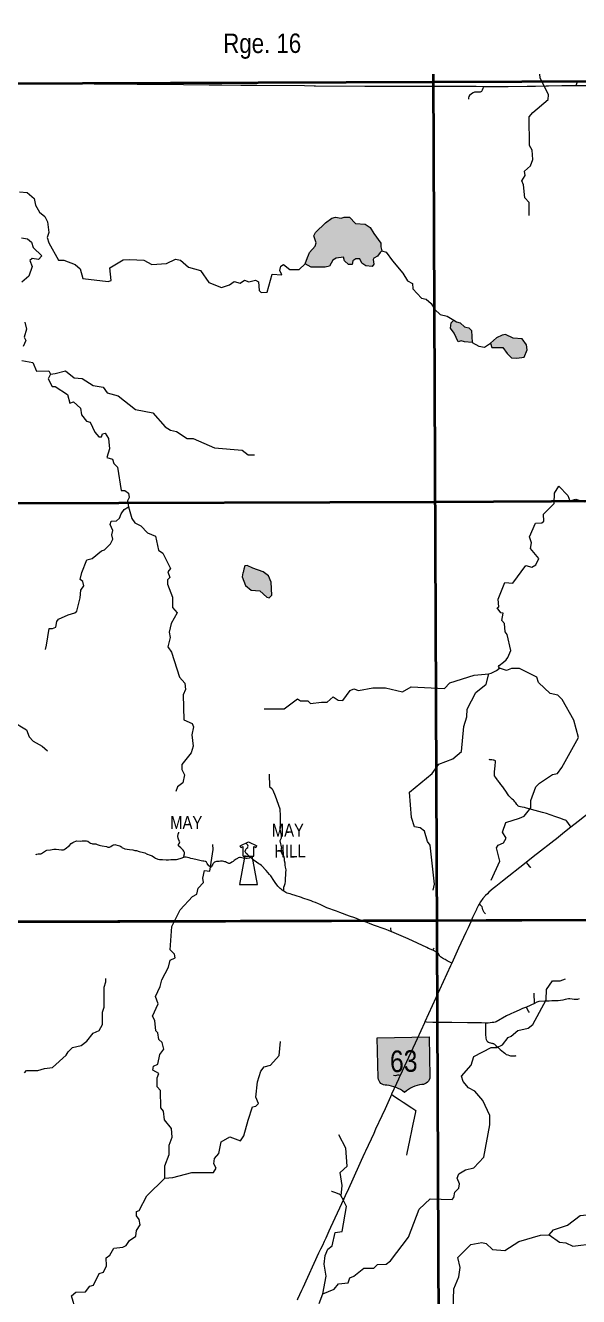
# Model space of a CAD drawing. Extents: x 393752 to 399280, y 6164171 to 6167808.
# Drawn here: x 397195 to 397451, y 6164679 to 6165267 of the extents above; entities that cross this region are included whole.
import ezdxf
from ezdxf.enums import TextEntityAlignment as Align

# ---------------------------------------------------------------- set-up
doc = ezdxf.new("R2010")
doc.units = 0
doc.header["$LTSCALE"] = 5
doc.layers.add('1', color=7, linetype='Continuous', lineweight=50, true_color=0x6e6e6e)
doc.layers.add('2', color=7, linetype='Continuous', true_color=0x6e6e6e)
for name, color, linetype in [('24', 161, 'Continuous'), ('26', 160, 'Continuous'), ('30', 20, 'Continuous'), ('36', 37, 'Continuous'), ('37', 37, 'Continuous'), ('38', 37, 'Continuous'), ('55', 3, 'Continuous'), ('AUX-LABELS', 1, 'Continuous'), ('T-WATER-H', 133, 'Continuous')]:
    doc.layers.add(name, color=color, linetype=linetype)
doc.styles.add('80', font='ARIALN.TTF', dxfattribs={"height": 10})
doc.styles.add('80V', font='ARIALN.TTF', dxfattribs={"oblique": 20.00000000000001, "height": 2})

# ---------------------------------------------------------------- blocks, each defined once
blk = doc.blocks.new('TOP')
at = {"layer": '55', "color": 81, "linetype": 'Continuous'}
for p, q in [((-191.0150000001304, 238.25400000019), (0, 331.3260000001173)), ((0, 331.3260000001173), (191.0169999999925, 238.2530000000261)), ((-172.4129999999423, 198.627000000095), (-191.0150000001304, 238.25400000019)), ((-172.4129999999423, 198.627000000095), (-120.4990000000689, 222.9960000000428)), ((-120.5, -4.923999999882653), (-120.4990000000689, 222.9960000000428)), ((120.5, -4.923999999882653), (120.5, 222.9960000000428)), ((120.5, 222.9960000000428), (172.4129999999423, 198.625)), ((172.4129999999423, 198.625), (191.0169999999925, 238.2530000000261)), ((-120.5, -4.923999999882653), (120.5, -4.923999999882653))]:
    blk.add_line(p, q, dxfattribs=at)
at = {"layer": '55', "color": 7, "linetype": 'Continuous'}
for p, q in [((-81.81099999998696, 11.4660000000149), (-207.6589999999851, -655.5740000000224)), ((207.658000000054, -655.5740000000224), (82.33599999989383, 8.685999999986961)), ((-207.6589999999851, -655.5740000000224), (207.658000000054, -655.5740000000224))]:
    blk.add_line(p, q, dxfattribs=at)
blk = doc.blocks.new('hwy_primary')
h = blk.add_hatch(color=255)
edge = h.paths.add_edge_path()
edge.add_line((-12.55651075217338, -6.465665019121843), (-12.55651075217338, 12.06093235083426))
edge.add_line((-12.55651075217338, 12.06093235083426), (11.38723733709685, 12.06093235083426))
edge.add_line((11.3872373370973, 12.06093235083426), (11.3872373370973, -6.465665021572022))
edge.add_arc((7.745863239457321, -6.323210403470512), 3.644159524111412, 267.0356154126261, 357.75966761743825, ccw=False)
edge.add_arc((9.389805930542025, -25.65009731670352), 15.79425859854451, 96.66228240425568, 129.1626000068807)
edge.add_arc((-10.5590793456181, -25.65009731670352), 15.79425859854473, 50.83739999311933, 83.33771759574431)
edge.add_arc((-8.915136654535672, -6.323210403470512), 3.644159524110878, 182.2403323825618, 272.9643845873739, ccw=False)
at = {"color": 3}
blk.add_lwpolyline([(-12.55651075217338, -6.465665019121843), (-12.55651075217338, 12.06093235083426), (11.3872373370973, 12.06093235083426), (11.3872373370973, -6.465665021572022, -0.4179197440755494), (7.557404830548421, -9.96249358361456, 0.1427676877764801), (-0.5846367075391754, -13.40391020653124, 0.14276768777648), (-8.726678245624498, -9.96249358361456, -0.4179197440755494), (-12.55651075217338, -6.465665021572022)], format="xyb", dxfattribs=at)
at = {"color": 3, "style": '80V', "flags": 8}
blk.add_attdef('HWY', text='', height=10, dxfattribs=at).set_placement((-0.5846367075391754, 1.049219383609852), align=Align.MIDDLE_CENTER)

msp = doc.modelspace()

# ---------------------------------------------------------------- hatches: boundary and pattern name
at = {"layer": 'T-WATER-H'}
h = msp.add_hatch(color=256, dxfattribs=at)
h.dxf.hatch_style = 1
h.paths.add_polyline_path([(397325.8085735941, 6165160.990654904), (397326.3121950649, 6165162.236916569), (397328.8190967766, 6165165.221088445), (397329.3235840451, 6165166.717097675), (397328.3361605752, 6165169.969365068), (397329.0902857209, 6165171.464066149), (397333.5995623819, 6165175.936379744), (397336.6031824208, 6165178.168693647), (397338.352495331, 6165178.659194254), (397340.8473372164, 6165178.146842135), (397342.3470108531, 6165178.638710867), (397344.8436005935, 6165178.626014105), (397347.5795785069, 6165175.615042035), (397352.0726680035, 6165175.342878305), (397354.3144989582, 6165173.833266119), (397356.0527484021, 6165171.077393146), (397359.2830698114, 6165166.566065362), (397359.2770905446, 6165164.817774554), (397359.7704618439, 6165163.067089112), (397359.0188792619, 6165162.321409448), (397357.7645424007, 6165160.579155718), (397356.0134309926, 6165159.588598708), (397355.762043863, 6165159.090311413), (397356.0040494078, 6165156.841279184), (397355.251620079, 6165155.845892442), (397352.2564159374, 6165156.110288569), (397350.5130316502, 6165157.367677753), (397349.5212113594, 6165159.370686171), (397347.7735371161, 6165159.379378548), (397346.272117018, 6165158.387794512), (397346.0164822173, 6165156.640711496), (397344.268826095, 6165156.649484276), (397342.5271673588, 6165158.406628244), (397342.0338318357, 6165160.157494458), (397338.5368632672, 6165159.675746604), (397337.035478481, 6165158.684363283), (397335.5280772573, 6165155.94456839), (397333.5290879024, 6165155.455314998), (397327.0379301277, 6165155.48903372), (397324.2968638296, 6165157.002102806), (397325.3058174559, 6165159.994160742)])
h = msp.add_hatch(color=256, dxfattribs=at)
h.dxf.hatch_style = 1
h.paths.add_polyline_path([(397393.0250897097, 6165130.931187039), (397394.2710938485, 6165130.176592764), (397396.0173278201, 6165129.669631526), (397398.0090839588, 6165127.912909323), (397398.5518609427, 6165127.669694158), (397400.0050473426, 6165127.405001896), (397401.2493974825, 6165126.151014313), (397401.4806034865, 6165120.655434707), (397397.9855228185, 6165120.919914305), (397396.4889615725, 6165121.425788074), (397394.9890370374, 6165120.93267408), (397393.254583635, 6165124.936132825), (397391.514248543, 6165127.191402986), (397391.7723785104, 6165129.687826158)])
h = msp.add_hatch(color=256, dxfattribs=at)
h.dxf.hatch_style = 1
h.paths.add_polyline_path([(397412.7264482766, 6165122.822386807), (397409.9711482464, 6165120.336108041), (397410.7135769179, 6165118.334993241), (397415.707938419, 6165118.314644948), (397417.6965036514, 6165115.559258794), (397419.6875649805, 6165113.55317288), (397422.1839663576, 6165113.293403126), (397425.6818246924, 6165113.779009966), (397426.9421942404, 6165117.270695222), (397426.7000144531, 6165119.519483513), (397424.7114534042, 6165122.274689836), (397420.4669596168, 6165122.541363016), (397416.976729432, 6165124.30366012), (397415.4775582518, 6165124.059971143)])
h = msp.add_hatch(color=256, dxfattribs=at)
h.dxf.hatch_style = 1
h.paths.add_polyline_path([(397295.3389177659, 6165013.990368194), (397295.0831463691, 6165012.242282469), (397296.5675939244, 6165008.237044674), (397299.3066515427, 6165005.975206519), (397303.3012203333, 6165005.706716194), (397306.5371356741, 6165002.693043265), (397307.535130384, 6165002.438530123), (397308.7879953815, 6165003.682154457), (397308.5589665366, 6165009.680418079), (397307.3207271341, 6165012.68477858), (397304.8296608349, 6165014.44559563), (397300.0912003321, 6165016.217051311), (397297.3487111272, 6165017.479400325), (397296.3489899366, 6165017.234198648), (397295.8443851233, 6165015.73722711), (397295.5894753397, 6165014.239068714)])

# ---------------------------------------------------------------- linework, layer by layer
at = {"layer": '1'}
for p, q in [((397386.0818927558, 6164658.610788562), (397383.7154321612, 6165244.827310503)), ((397156.3464686489, 6165240.4434788), (397581.6644578211, 6165241.987069523)), ((397189.1669116156, 6165046.324734801), (397384.514322228, 6165046.901159876)), ((397384.514322228, 6165046.901159876), (397579.8838107076, 6165047.869022374)), ((396961.219106673, 6164852.060795457), (397584.0996299609, 6164853.795640121))]:
    msp.add_line(p, q, dxfattribs=at)
at = {"layer": '2'}
for p, q in [((397383.7308493102, 6165241.001133174), (397383.7154321612, 6165244.827310503)), ((397188.8191275265, 6165240.480325345), (397383.7308493102, 6165241.001133174)), ((397383.7308493102, 6165241.001133174), (397578.6667652868, 6165241.96504443)), ((397384.514322228, 6165046.901159876), (397383.7308493102, 6165241.001133174)), ((397385.2980609639, 6164852.798354021), (397384.514322228, 6165046.901159876)), ((397189.5176438237, 6164852.215991752), (397385.2980609639, 6164852.798354021)), ((397385.2980609639, 6164852.798354021), (397581.101764523, 6164853.773481213)), ((397386.0818927558, 6164658.610788562), (397385.2980609639, 6164852.798354021))]:
    msp.add_line(p, q, dxfattribs=at)
at = {"layer": '24'}
for points in [[(397427.9462423907, 6165179.379640515), (397427.9739880956, 6165185.374023248), (397425.9864513102, 6165187.630718233), (397425.2649609174, 6165193.628278263), (397424.5238201224, 6165195.379875536), (397426.0338325523, 6165197.870843476), (397425.7933235178, 6165199.869983206), (397428.5520424921, 6165202.355381978), (397429.5649010733, 6165205.348010573), (397429.3348034782, 6165209.594859092), (397428.0964888554, 6165211.848116555), (397427.9079993736, 6165225.08569934), (397429.6654580785, 6165227.075873327), (397436.6860460308, 6165233.038655024), (397436.946212439, 6165235.285178319), (397432.986128211, 6165243.0446134), (397432.8492278611, 6165244.861478614)], [(397192.0175433679, 6165190.267243798), (397195.5126064119, 6165190.000085003), (397198.7463398722, 6165187.236548495), (397199.4816039203, 6165184.235717754), (397201.2146294243, 6165180.980088537), (397203.702612127, 6165178.969472363), (397204.93964231, 6165176.465558005), (397205.6655870083, 6165171.466491399), (397204.9059701339, 6165169.22236046), (397205.6435484563, 6165166.720898396), (397210.1013670817, 6165158.705485364), (397212.5985348518, 6165158.692862038), (397217.833308804, 6165156.668074125), (397220.0714617298, 6165154.65842178), (397221.2990982208, 6165150.156029962), (397233.0296973728, 6165148.847153991), (397234.5302696523, 6165149.339063607), (397233.8079306416, 6165155.087856062), (397240.0680152074, 6165158.802507962), (397243.0656474712, 6165159.036883434), (397249.5567130963, 6165158.753675078), (397253.2928930988, 6165156.736178478), (397260.0370313026, 6165157.20100405), (397264.2911067123, 6165159.177322414), (397266.5360124102, 6165158.666211518), (397270.2663072971, 6165155.39984108), (397275.7524976571, 6165153.872941346), (397279.7219650884, 6165148.357292849), (397285.4543753545, 6165146.079883223), (397289.2055158756, 6165147.309670568), (397291.4596781926, 6165148.796914004), (397294.2027894012, 6165148.033634411), (397296.2072538993, 6165149.522184595), (397298.2012535275, 6165148.76274491), (397301.2010095507, 6165149.496944409), (397302.6956748752, 6165148.740059686), (397302.9267720974, 6165144.742362065), (397303.9209194962, 6165143.738197402), (397306.6686462348, 6165143.974214654), (397308.9540976806, 6165152.205665186), (397313.4473470193, 6165151.933505178), (397312.4578421029, 6165153.936667426), (397312.9664948275, 6165155.932388269), (397314.2184111862, 6165156.675516207), (397317.2042602024, 6165154.412703475), (397321.4490125326, 6165154.391805452), (397324.2968638296, 6165157.002102806)], [(397192.91795346, 6165169.032599878), (397195.6626432429, 6165168.519364323), (397197.65350369, 6165167.010769338), (397198.3910820132, 6165164.509307276), (397202.3692501864, 6165160.742692623), (397200.8627756016, 6165159.001788829), (397197.8684075142, 6165159.516351621), (397196.8648413282, 6165158.522258111), (397197.8509724156, 6165155.769715288), (397196.3316843057, 6165151.281212207), (397193.072436703, 6165148.549852656)], [(397359.7704618439, 6165163.067089112), (397361.6887739666, 6165162.442606619), (397364.6668440955, 6165158.432380807), (397369.3848188802, 6165152.665649856), (397371.6160963523, 6165149.158432795), (397373.8577778245, 6165147.899244172), (397374.0959433158, 6165145.400275276), (397378.0717851182, 6165141.13567104), (397380.3169398552, 6165140.625885315), (397382.5551861625, 6165138.61737466), (397384.2905315085, 6165135.861733978), (397386.7773672866, 6165133.602283315), (397390.0203118164, 6165132.838199575), (397393.0250897097, 6165130.931187039)], [(397194.4846452307, 6165130.058085901), (397195.2186559656, 6165126.806978812), (397194.2022822992, 6165123.065026323), (397194.9444454888, 6165121.562460533), (397193.6829946475, 6165118.820891812)], [(397401.4806034865, 6165120.655434707), (397404.5934041624, 6165118.881096961), (397407.1987308326, 6165118.405920016), (397409.9711482464, 6165120.336108041)], [(397193.1532096044, 6165112.328446799), (397198.1430434526, 6165111.304165827), (397199.8724135563, 6165107.298369817), (397205.6171813692, 6165107.519241267), (397206.3593273684, 6165106.016555146)], [(397206.3593273684, 6165106.016555146), (397208.6079823344, 6165106.255013501), (397213.3584429054, 6165107.480045907), (397217.3387199845, 6165104.212175434), (397221.083250849, 6165103.943284723), (397226.0623187407, 6165100.670207223), (397230.8032912994, 6165099.896520056), (397232.5395712265, 6165097.389389063), (397237.7764071489, 6165095.863644134), (397245.7377183798, 6165089.577168413), (397253.7211652644, 6165088.03726754), (397259.4338796095, 6165081.512414817), (397261.9238485463, 6165080.000659896), (397264.6681889135, 6165079.486976369), (397269.6469417727, 6165076.213691628), (397272.3936294005, 6165076.199677426), (397282.3616246061, 6165071.901758094), (397295.0914886589, 6165070.837933249), (397297.827638936, 6165068.575607603), (397300.8240183397, 6165068.560546376)], [(397206.3593273684, 6165106.016555146), (397205.3499634268, 6165103.773270022), (397207.0816245698, 6165100.266982054), (397208.57994484, 6165100.259424502), (397214.3059127287, 6165096.483020878), (397215.2860578799, 6165092.480782239), (397217.0375682855, 6165093.221361266), (397220.2698216886, 6165090.206983425), (397220.7551899856, 6165087.206515244), (397222.9885577874, 6165084.197122335), (397224.7341891212, 6165083.688567799), (397226.9604951615, 6165079.180166482), (397228.6979415189, 6165076.922750037), (397229.946486838, 6165076.916377483), (397230.45294331, 6165078.41281236), (397231.7026518045, 6165078.65629423), (397233.1891776915, 6165076.150308759), (397233.666322911, 6165071.400897821), (397232.3990208814, 6165067.409856353), (397235.1422775296, 6165066.646340266), (397235.6323240864, 6165064.645050419), (397237.3720591585, 6165062.887241967), (397239.0695328588, 6165052.134985702), (397240.8174519771, 6165052.126079089), (397242.5595347749, 6165050.867919997), (397242.7998254318, 6165048.867855585), (397242.0436748597, 6165047.372567646), (397242.5301533651, 6165044.621652766)], [(397414.130601351, 6164969.924782159), (397413.804258382, 6164970.620271679), (397414.0592467766, 6164971.215519063), (397416.1046279013, 6164972.627816116), (397417.340150788, 6164973.742135073), (397417.9981858315, 6164974.778625906), (397419.5120055873, 6164978.02096364), (397417.7997506945, 6164985.528538945), (397416.8068315142, 6164986.78319927), (397416.5749465247, 6164990.533809951), (397415.3334940942, 6164992.039571464), (397415.8483947985, 6164995.286613449), (397414.8506751625, 6164995.541332922), (397413.1133361338, 6164997.799291613), (397413.864863737, 6164998.295602422), (397413.6317426251, 6165001.796057167), (397416.6651171637, 6165009.530042746), (397420.4097999565, 6165009.262355011), (397426.4422505655, 6165017.482256261), (397429.1857088644, 6165016.719524493), (397430.9385353034, 6165017.711120979), (397432.4510957022, 6165020.703442117), (397428.4767246382, 6165025.221006547), (397428.9891679639, 6165027.967956849), (397428.0032264402, 6165030.721803542), (397430.7797215274, 6165036.957225056), (397433.7776734524, 6165037.193327178), (397434.7801345321, 6165037.938507196), (397434.5457210771, 6165041.188644702), (397439.5639148378, 6165046.164138339), (397439.5862488762, 6165050.912496997), (397441.5994247764, 6165054.152200318), (397445.8249490894, 6165049.884369823), (397446.8121281302, 6165047.380619197), (397449.5627462215, 6165048.117837695), (397453.302907804, 6165046.851095258)], [(397204.0117213192, 6164978.598444346), (397204.5206128648, 6164980.595070326), (397205.8058471407, 6164988.33543851), (397207.3041469651, 6164988.327900486), (397208.8047917276, 6164988.820131662), (397209.3172113646, 6164991.566381723), (397210.0711113223, 6164992.562142549), (397214.5754105237, 6164994.538605783), (397217.5767009768, 6164995.523028166), (397218.5790956181, 6164996.267626902), (397220.1068995127, 6165002.507098597), (397220.3731131816, 6165006.004118781), (397221.8808550165, 6165007.995559108), (397221.3908623554, 6165009.997110082), (397220.1470092331, 6165011.002921172), (397220.9114943953, 6165014.247514318), (397223.1860101075, 6165019.983155725), (397225.6866669391, 6165020.720115598), (397229.9482343653, 6165024.196711831), (397231.4488614717, 6165024.68884266), (397234.2086200316, 6165027.423393267), (397235.2180541309, 6165029.667099847), (397234.7280442796, 6165031.668530495), (397235.2368823927, 6165033.664875374), (397234.0012713981, 6165036.419669636), (397234.5077636454, 6165037.916285227), (397237.0060165309, 6165038.153434524), (397238.2604372026, 6165039.396355377), (397239.0189731359, 6165041.39139352), (397240.5266211137, 6165043.382571782), (397242.5301533651, 6165044.621652766)], [(397242.5301533651, 6165044.621652766), (397244.0025250656, 6165039.117249909), (397245.4913619718, 6165037.110773002), (397248.2322337236, 6165035.84748676), (397251.2133970619, 6165032.584096133), (397254.951914108, 6165031.065848827), (397256.4195169454, 6165024.561865753), (397258.4101144071, 6165023.052545003), (397261.8729897123, 6165016.038559372), (397260.6174077244, 6165014.545704147), (397261.6032642132, 6165011.792075421), (397260.5997254471, 6165010.797662692), (397260.5903029529, 6165008.79870477), (397262.8093293187, 6165002.790350383), (397262.7869381189, 6164998.04273005), (397265.0224835872, 6164995.532562722), (397262.252125887, 6164990.548919588), (397261.2343980875, 6164986.555868814), (397261.7220067809, 6164984.054507716), (397260.7030972211, 6164979.81154212), (397262.4391912937, 6164977.303807069), (397266.1303956133, 6164965.789925853), (397268.6144385561, 6164963.028476556), (397268.8499287578, 6164960.028471285), (397267.8392590008, 6164957.534588779), (397268.0344759335, 6164946.038057464), (397272.0214704728, 6164944.268527696), (397272.5137713634, 6164942.766605149), (397271.746869712, 6164939.021881307), (397272.4710778856, 6164933.770108209), (397271.4580260229, 6164930.776335679), (397267.1868391006, 6164925.299797352), (397267.1761423833, 6164923.050602613), (397268.4127678701, 6164920.545179507), (397267.6457900175, 6164916.800293976), (397265.1404089324, 6164915.063554993), (397264.38058205, 6164912.818139701)], [(397305.2651577867, 6164951.097140132), (397314.5041420492, 6164951.050293332), (397320.7691998967, 6164955.766909136), (397322.0129758884, 6164954.760976347), (397325.5088108722, 6164954.743302996), (397326.7514046386, 6164953.487475351), (397331.7490048099, 6164954.21200655), (397334.4957486606, 6164954.198153583), (397337.2543105818, 6164956.683428754), (397339.494549642, 6164955.172640002), (397341.7406779908, 6164954.911404882), (397345.009367581, 6164959.643462007), (397346.7608482429, 6164960.384460178), (397349.0046321211, 6164959.623435851), (397355.5028895948, 6164960.840518381), (397361.4958040615, 6164960.810579468), (397369.2283829769, 6164959.02243068), (397373.2343972007, 6164961.25190032), (397388.7127058732, 6164960.425028999), (397391.2229185398, 6164963.162089357), (397402.4765768815, 6164966.605867595), (397409.2223930749, 6164967.322478648)], [(397383.5216701566, 6164867.215440514), (397384.0342570628, 6164869.962234256), (397382.1231561412, 6164887.96932601), (397380.8830722558, 6164889.725566427), (397379.4076821638, 6164894.482496075), (397377.4173058673, 6164895.992621597), (397374.9227511331, 6164896.505520171), (397373.444920853, 6164900.76247845), (397372.5023943842, 6164912.515317738), (397383.0316884397, 6164921.209845876), (397386.0484667675, 6164925.443803415), (397392.5527171509, 6164927.910282033), (397396.5647572704, 6164931.389448456), (397397.6186283337, 6164942.882918335), (397399.1383977844, 6164947.3747911), (397399.1551459456, 6164950.874302872), (397403.1875255019, 6164958.603326289), (397407.951142937, 6164962.579244488), (397409.2223930749, 6164967.322478648)], [(397409.2223930749, 6164967.322478648), (397410.3173907813, 6164967.613237743), (397412.8009085029, 6164968.859968727), (397414.130601351, 6164969.924782159)], [(397410.2616286369, 6164871.822356065), (397414.2988774333, 6164880.550082492), (397412.8308529685, 6164886.807566903), (397413.5859686037, 6164888.053503226), (397416.0877319245, 6164889.040176239), (397417.3470640992, 6164891.283420333), (397415.612477492, 6164894.042537117), (397417.1323463786, 6164898.534432165), (397423.3843983602, 6164900.501405185), (397425.6365005667, 6164901.489525716), (397428.6509729884, 6164905.223754975), (397428.6678874887, 6164908.723850361), (397430.9453777072, 6164914.962274313), (397432.7017187653, 6164916.703214702), (397438.7138750225, 6164920.67218043), (397440.9635941928, 6164921.160450932), (397442.9745264529, 6164923.900327377), (397450.7831527874, 6164937.862086529), (397448.5745627245, 6164945.874800018), (397443.1268582185, 6164955.403707206), (397441.1388398653, 6164957.413902123), (397437.6464665239, 6164958.181477866), (397432.1768384491, 6164963.209004568), (397431.4397070978, 6164965.712736044), (397423.4680113723, 6164969.75206335), (397419.7223112995, 6164969.770499794), (397417.4700855029, 6164968.78167668), (397414.130601351, 6164969.924782159)], [(397188.6214616651, 6164945.437731888), (397195.3448513572, 6164941.405662273), (397196.5780282079, 6164938.150636952), (397198.3165675823, 6164936.142653456), (397202.5510692682, 6164933.8722912), (397205.0375161572, 6164931.61065247)], [(397259.2813454849, 6164733.914091694), (397259.3087769131, 6164739.660798799), (397261.3314538551, 6164744.897802635), (397261.3517236204, 6164749.145499014), (397262.6181296447, 6164752.88723205), (397262.3875184343, 6164756.886380319), (397259.1604655557, 6164760.900688297), (397258.6801555959, 6164764.901183268), (397257.4387882014, 6164766.406726877), (397257.2272547671, 6164774.40409626), (397255.7373926873, 6164776.160801935), (397255.7576749941, 6164780.408818461), (397256.5163452098, 6164782.404099586), (397253.7767560495, 6164783.917263005), (397254.0348093695, 6164785.665221933), (397256.0372328068, 6164786.654689686), (397257.0575230002, 6164791.147614711), (397258.8174042373, 6164793.637659694), (397258.0826015713, 6164796.640140416), (397256.5915349611, 6164798.147050709), (397256.1064487002, 6164801.148285114), (397255.1124104884, 6164802.152912142), (397254.6356987783, 6164806.903452644), (397253.6464294296, 6164808.907659876), (397256.1709268573, 6164814.642680863), (397254.9379103127, 6164817.897689934), (397257.2079410576, 6164822.634437418), (397257.9713764169, 6164825.629458654), (397260.996486556, 6164831.611981677), (397261.7611227264, 6164834.856958149), (397264.0132425903, 6164835.845179071), (397263.7718793599, 6164837.595790999), (397261.7838196623, 6164839.60518533), (397262.5842520381, 6164850.347454215), (397266.3668027692, 6164858.075682306), (397272.1398575679, 6164864.294307596), (397274.1422800769, 6164865.283815273), (397274.6547940349, 6164868.030307462), (397277.1649625681, 6164870.766687094), (397276.9248001499, 6164872.767254265), (397277.6906157574, 6164876.262245451), (397280.1864832808, 6164875.999644581), (397281.7324155042, 6164885.988607478), (397281.4934339173, 6164888.239129438)], [(397194.3389973784, 6164782.714528233), (397195.342610952, 6164783.709162575), (397200.5865504451, 6164783.683206677), (397203.5878539048, 6164784.667929237), (397207.3359017042, 6164785.14914213), (397213.6061015282, 6164790.865626749), (397214.6120999982, 6164792.36003126), (397216.6193090247, 6164794.3492196), (397220.6194400042, 6164795.328875881), (397223.1260618605, 6164797.315571046), (397226.140472493, 6164801.049019206), (397228.8932245828, 6164802.284762602), (397230.4046074178, 6164805.026129493), (397230.4320574195, 6164810.773756644), (397231.1919256569, 6164813.019112897), (397231.2360620312, 6164822.265470732), (397231.9971324739, 6164824.760722301), (397232.0042843739, 6164826.260152621)], [(397332.4404674886, 6164680.329928664), (397337.6948095959, 6164682.551201543), (397339.7042543818, 6164685.038837156), (397344.2011749377, 6164685.515305005), (397344.960929814, 6164687.759519147), (397346.712365413, 6164688.499876539), (397351.4743490251, 6164692.22211107), (397355.9688656348, 6164692.198768365), (397357.7250027275, 6164693.938164665), (397361.7213110385, 6164694.167110533), (397363.7259423512, 6164695.65536473), (397372.0178829149, 6164706.602694151), (397377.0732421605, 6164719.565631055), (397382.0895330887, 6164724.285255803), (397392.325613461, 6164723.980416502), (397393.0794270004, 6164724.975595574), (397393.5906481613, 6164727.470930899), (397395.3467499434, 6164729.210126496), (397395.6059227699, 6164731.20723911), (397394.6202126511, 6164733.960591418), (397395.3787625315, 6164735.955030118), (397398.3833385461, 6164737.68747169), (397402.3830797065, 6164738.664979898), (397406.9011446801, 6164743.636792815), (397409.718916456, 6164758.611714184), (397409.7391332548, 6164762.85910944), (397406.5265500496, 6164769.872881686), (397402.8015109553, 6164774.141102681), (397399.8124377031, 6164775.656697325), (397397.3299003778, 6164778.668748649), (397396.5927699659, 6164781.171580533), (397401.1109687468, 6164786.144516079), (397402.378504959, 6164790.135802905), (397410.3887053728, 6164794.339954552), (397412.8855399998, 6164794.326183993), (397415.6380267896, 6164795.56044187), (397418.1515937924, 6164799.045143169), (397419.6520759338, 6164799.536630903), (397422.6614152321, 6164802.268892475), (397427.4101388037, 6164803.242098015), (397429.6656515566, 6164804.978880331), (397435.7131078115, 6164816.441548575), (397435.9856140807, 6164821.188831429), (397438.7513139771, 6164825.172417106), (397442.2468144337, 6164825.152796872), (397444.7484193181, 6164826.138546589)], [(397259.2813454849, 6164733.914091694), (397263.0281172001, 6164734.145147714), (397271.7796721254, 6164736.599686172), (397281.7677637829, 6164736.549179303), (397283.0258138418, 6164738.541666646), (397282.0365319524, 6164740.545553746), (397282.2981612263, 6164743.042798024), (397284.306505091, 6164745.281340313), (397285.3315390635, 6164750.773205313), (397289.3374780267, 6164753.001613719), (397294.3231592948, 6164751.227054413), (397295.8320893992, 6164753.468129796), (397297.8642724754, 6164760.703933545), (397299.8916820388, 6164766.940356862), (397301.3910688387, 6164767.182511524), (397302.6455099556, 6164768.425412876), (397301.4113562592, 6164771.430308251), (397302.193843848, 6164778.42293033), (397303.7159006397, 6164783.41275177), (397305.2236457284, 6164785.404052251), (397308.2236024826, 6164786.138216447), (397312.2402274812, 6164790.615419507), (397312.7706662693, 6164797.109838812)], [(397437.1936038008, 6164707.748307352), (397439.2016498436, 6164709.985043538), (397445.7039746151, 6164712.196632285), (397451.4678115877, 6164716.660094456), (397460.4609427659, 6164717.608315788), (397461.9719436846, 6164720.347194912), (397465.0022173919, 6164727.57351726), (397467.7580645501, 6164729.556015954), (397473.2462021449, 6164728.525357749), (397482.7773396168, 6164737.712467914), (397484.5510089312, 6164743.197763144), (397484.5793326561, 6164749.193078942), (397486.8688683945, 6164758.173446845), (397486.3801792354, 6164760.424835496), (397489.9431121374, 6164774.645543413), (397495.448741052, 6164777.361682766), (397496.6982330301, 6164777.604160036)], [(397332.4404674886, 6164680.329928664), (397333.9777826637, 6164688.565401726), (397333.0050728642, 6164694.066057754), (397333.5234580127, 6164698.060303931), (397334.7861765795, 6164701.051529556), (397336.7908822341, 6164702.540025385), (397338.0690157496, 6164708.778765415), (397341.3174523218, 6164709.261547261), (397343.3696031677, 6164720.7425615), (397340.8964251629, 6164725.751990014), (397341.4183732499, 6164730.496080995), (397340.448131511, 6164736.49722879), (397343.7084070764, 6164739.478239677), (397342.9985896175, 6164747.726856335), (397339.7823389352, 6164753.990121645)], [(397218.0356292513, 6164672.654627309), (397216.0701777684, 6164679.410047728), (397218.0762482489, 6164681.149182294), (397222.5722365478, 6164681.377040556), (397224.5818778701, 6164683.865680276), (397226.3322362464, 6164684.356785001), (397228.8555914199, 6164689.841052472), (397230.8556462225, 6164690.330910361), (397232.3682233696, 6164693.321652615), (397232.1364187872, 6164697.070525954), (397233.8903684509, 6164698.311116296), (397235.6538446933, 6164701.550487046), (397239.9012658267, 6164702.029185855), (397241.4030928135, 6164702.771311874), (397242.9120805343, 6164705.01248857), (397245.9181221942, 6164706.996390857), (397246.1809555356, 6164709.743450531), (397247.9408233006, 6164712.233215301), (397247.4533442513, 6164714.734159606), (397246.2131456094, 6164716.489317846), (397246.2226917034, 6164718.488118741), (397247.4736195949, 6164718.981616221), (397251.0017162069, 6164725.710171754), (397259.2813454849, 6164733.914091694)], [(397392.5616465764, 6164668.279009319), (397393.1294116101, 6164682.761695307), (397395.4025964445, 6164688.24437982), (397395.9220244335, 6164692.487637983), (397394.945688966, 6164697.238567706), (397400.9666186634, 6164703.200878787), (397405.965135307, 6164704.172979703), (397407.9602962621, 6164703.662614712), (397410.9435861488, 6164700.898928263), (397416.6840327297, 6164700.368178065), (397423.1959421606, 6164704.57862852), (397433.1974841242, 6164707.520705283), (397437.1936038008, 6164707.748307352)], [(397437.1936038008, 6164707.748307352), (397441.9210826004, 6164704.225325869), (397444.9161148451, 6164703.958866652), (397448.1549193691, 6164702.442245901), (397458.1480101157, 6164703.634874846)], [(397330.6712232111, 6164675.84266638), (397332.4404674886, 6164680.329928664)]]:
    msp.add_lwpolyline(points, dxfattribs=at)
at = {"layer": '26'}
msp.add_line((397412.7264482766, 6165122.822386807), (397409.9711482464, 6165120.336108041), dxfattribs=at)
for points in [[(397325.8085735941, 6165160.990654904), (397326.3121950649, 6165162.236916569), (397328.8190967766, 6165165.221088445), (397329.3235840451, 6165166.717097675), (397328.3361605752, 6165169.969365068), (397329.0902857209, 6165171.464066149), (397333.5995623819, 6165175.936379744), (397336.6031824208, 6165178.168693647), (397338.352495331, 6165178.659194254), (397340.8473372164, 6165178.146842135), (397342.3470108531, 6165178.638710867), (397344.8436005935, 6165178.626014105), (397347.5795785069, 6165175.615042035), (397352.0726680035, 6165175.342878305), (397354.3144989582, 6165173.833266119), (397356.0527484021, 6165171.077393146), (397359.2830698114, 6165166.566065362), (397359.2770905446, 6165164.817774554), (397359.7704618439, 6165163.067089112)], [(397359.7704618439, 6165163.067089112), (397359.0188792619, 6165162.321409448), (397357.7645424007, 6165160.579155718), (397356.0134309926, 6165159.588598708), (397355.762043863, 6165159.090311413), (397356.0040494078, 6165156.841279184), (397355.251620079, 6165155.845892442), (397352.2564159374, 6165156.110288569), (397350.5130316502, 6165157.367677753), (397349.5212113594, 6165159.370686171), (397347.7735371161, 6165159.379378548), (397346.272117018, 6165158.387794512), (397346.0164822173, 6165156.640711496), (397344.268826095, 6165156.649484276), (397342.5271673588, 6165158.406628244), (397342.0338318357, 6165160.157494458), (397338.5368632672, 6165159.675746604), (397337.035478481, 6165158.684363283), (397335.5280772573, 6165155.94456839), (397333.5290879024, 6165155.455314998), (397327.0379301277, 6165155.48903372), (397324.2968638296, 6165157.002102806)], [(397324.2968638296, 6165157.002102806), (397325.3058174559, 6165159.994160742), (397325.8085735941, 6165160.990654904)], [(397401.4806034865, 6165120.655434707), (397397.9855228185, 6165120.919914305), (397396.4889615725, 6165121.425788074), (397394.9890370374, 6165120.93267408), (397393.254583635, 6165124.936132825), (397391.514248543, 6165127.191402986), (397391.7723785104, 6165129.687826158), (397393.0250897097, 6165130.931187039)], [(397393.0250897097, 6165130.931187039), (397394.2710938485, 6165130.176592764), (397396.0173278201, 6165129.669631526)], [(397396.0173278201, 6165129.669631526), (397398.0090839588, 6165127.912909323), (397398.5518609427, 6165127.669694158), (397400.0050473426, 6165127.405001896), (397401.2493974825, 6165126.151014313), (397401.4806034865, 6165120.655434707)], [(397409.9711482464, 6165120.336108041), (397410.7135769179, 6165118.334993241), (397415.707938419, 6165118.314644948), (397417.6965036514, 6165115.559258794), (397419.6875649805, 6165113.55317288), (397422.1839663576, 6165113.293403126), (397425.6818246924, 6165113.779009966), (397426.9421942404, 6165117.270695222), (397426.7000144531, 6165119.519483513), (397424.7114534042, 6165122.274689836), (397420.4669596168, 6165122.541363016), (397416.976729432, 6165124.30366012), (397415.4775582518, 6165124.059971143), (397412.7264482766, 6165122.822386807)], [(397295.3389177659, 6165013.990368194), (397295.0831463691, 6165012.242282469), (397296.5675939244, 6165008.237044674), (397299.3066515427, 6165005.975206519), (397303.3012203333, 6165005.706716194), (397306.5371356741, 6165002.693043265), (397307.535130384, 6165002.438530123), (397308.7879953815, 6165003.682154457), (397308.5589665366, 6165009.680418079), (397307.3207271341, 6165012.68477858), (397304.8296608349, 6165014.44559563), (397300.0912003321, 6165016.217051311), (397297.3487111272, 6165017.479400325), (397296.3489899366, 6165017.234198648), (397295.8443851233, 6165015.73722711), (397295.5894753397, 6165014.239068714), (397295.3389177659, 6165013.990368194)]]:
    msp.add_lwpolyline(points, dxfattribs=at)
at = {"layer": '30'}
for p, q in [((397367.4492494554, 6164779.711993791), (397366.5763896586, 6164777.762293904)), ((397366.5763896586, 6164777.762293904), (397364.2180505092, 6164772.707154267)), ((397331.4020803967, 6164701.113484059), (397330.4853976639, 6164699.11922413))]:
    msp.add_line(p, q, dxfattribs=at)
for points in [[(397469.744770274, 6164914.090709016), (397450.5480159519, 6164898.986423627), (397447.2811786328, 6164896.332952266), (397447.239792196, 6164896.300523457)], [(397447.239792196, 6164896.300523457), (397444.3473162363, 6164894.034951876), (397441.4279392062, 6164891.683172927), (397441.339929283, 6164891.612276128), (397429.7460266409, 6164882.535797464), (397426.5552256679, 6164879.980671828)], [(397426.5552256679, 6164879.980671828), (397415.6440535845, 6164871.341569059), (397412.4206981254, 6164868.84611864), (397411.3096525619, 6164868.00013638), (397409.2290616941, 6164866.21692693), (397408.5737542514, 6164865.547773949), (397407.7348451008, 6164864.780870993), (397406.5132725109, 6164863.334206697), (397405.3673186313, 6164861.829428879), (397404.737839214, 6164860.624178867)], [(397404.737839214, 6164860.624178867), (397404.4014810853, 6164860.160657911), (397403.600938693, 6164858.445935511), (397403.5302781719, 6164858.291820128), (397403.220790897, 6164857.616820025), (397401.7596988496, 6164854.483960372), (397400.8513375281, 6164852.460267415), (397399.6619377664, 6164849.810474587), (397398.6219157138, 6164847.617533054), (397395.2725935589, 6164840.347923206), (397392.119333398, 6164833.430118776)], [(397392.119333398, 6164833.430118776), (397391.5737872886, 6164832.199474084), (397388.1412058893, 6164824.818036485), (397379.6879618479, 6164806.276496664)], [(397379.6879618479, 6164806.276496664), (397379.4279968457, 6164805.767974326), (397376.0569833904, 6164798.445143515), (397371.0925639735, 6164787.660981037), (397368.2280500222, 6164781.438384783)], [(397368.2280500222, 6164781.438384783), (397367.7707422352, 6164780.444947205), (397367.4492494554, 6164779.711993791)], [(397364.2180505092, 6164772.707154267), (397364.1740274625, 6164772.612772041), (397363.7690396017, 6164771.60200023), (397361.1999745192, 6164766.036565293), (397359.6774817405, 6164762.738250903), (397356.8652264493, 6164756.530164612), (397355.9649828985, 6164754.63614216), (397352.2009777984, 6164746.434779163), (397351.8839595883, 6164745.744070844), (397351.8088440719, 6164745.580376059), (397351.7359523443, 6164745.420771203), (397351.7018475834, 6164745.346030997), (397351.6280019436, 6164745.184464796), (397344.2347952711, 6164728.998918928), (397342.7274487521, 6164725.746436465), (397342.7250888331, 6164725.741323835), (397342.0757957011, 6164724.340300906)], [(397342.0757957011, 6164724.340300906), (397336.0159194855, 6164711.138087962), (397335.1836692299, 6164709.369331814), (397333.7548497278, 6164706.16829417), (397332.9754519621, 6164704.600737657), (397332.1996699679, 6164702.785856829), (397331.4020803967, 6164701.113484059)], [(397330.4853976639, 6164699.11922413), (397323.1461284213, 6164683.137222082), (397322.6242493942, 6164681.916983646), (397320.7395344016, 6164677.855121483), (397320.5882129793, 6164677.440565851)]]:
    msp.add_lwpolyline(points, dxfattribs=at)
at = {"layer": '36'}
msp.add_line((397430.3238648002, 6164814.771066975), (397426.7304465998, 6164813.075041485), dxfattribs=at)
for points in [[(397406.7696703267, 6165238.991994331), (397403.3933710149, 6165239.057368797), (397399.1445728852, 6165239.082030943), (397393.9504961641, 6165239.057930142), (397388.6503412111, 6165239.052991362), (397375.2702046749, 6165239.040544023), (397371.8307702634, 6165239.037339684), (397361.7788312561, 6165239.088539948), (397351.8998368824, 6165239.06745874), (397329.1074649503, 6165239.197621937), (397328.4222829544, 6165239.201529996), (397323.8638726048, 6165239.331517258), (397301.8211785891, 6165239.576120434), (397296.8696069714, 6165239.576313913), (397294.5387552495, 6165239.576434527), (397285.6415249948, 6165239.689087252), (397279.8869383826, 6165239.743283186), (397256.011650093, 6165239.968154742), (397249.3239998789, 6165240.000200095), (397246.5005344884, 6165240.013887167), (397231.2968783176, 6165240.137269275), (397229.2899839974, 6165240.153563927), (397226.5691371382, 6165240.175636052), (397205.7332762755, 6165240.344746825), (397199.3289563709, 6165240.352818585), (397192.6645606988, 6165240.426746395)], [(397406.7696703267, 6165238.991994331), (397406.7003981305, 6165238.805705767), (397406.4342780964, 6165238.09003355), (397406.1337629647, 6165237.331000223), (397405.7982830186, 6165236.831455932), (397405.1985850337, 6165236.499325491), (397404.477860576, 6165236.395774591), (397403.0881998047, 6165236.45022047), (397402.5678163375, 6165236.438112059), (397401.9956842239, 6165236.164476926), (397401.1983356469, 6165235.625278786), (397400.2611395678, 6165234.880337961), (397400.0110480972, 6165234.440634423), (397399.8503609529, 6165233.887323332), (397399.836921185, 6165233.221730631)], [(397449.5867934598, 6165239.336888223), (397449.4559743669, 6165239.379763598), (397449.2594035089, 6165239.444178609), (397448.9360318679, 6165239.441492121), (397448.5442486321, 6165239.434615005), (397446.4551858113, 6165239.3978808), (397443.1002115391, 6165239.338907746), (397436.8568812571, 6165239.229180267), (397435.8189242221, 6165239.231976658), (397430.9087239403, 6165239.059051268), (397427.0576975619, 6165239.012785031), (397418.2753407418, 6165238.977438607), (397413.0738575022, 6165238.983831649), (397406.7696703267, 6165238.991994331)], [(397449.5867934598, 6165239.336888223), (397449.663323976, 6165239.565206815), (397450.1186501104, 6165240.923893558)], [(397473.652970262, 6165239.539247673), (397472.4570560124, 6165239.542406833), (397469.4774758411, 6165239.550302375), (397469.4687393939, 6165239.550318969), (397469.2927679598, 6165239.55078237), (397460.2764572509, 6165239.365917226), (397452.4671123984, 6165239.344714951), (397449.5867934598, 6165239.336888223)], [(397447.239792196, 6164896.300523457), (397446.8262815871, 6164896.936170828), (397446.1921388886, 6164898.008765101), (397445.827641791, 6164898.471911192), (397445.2403961567, 6164899.218104357), (397445.059823586, 6164899.377648906), (397444.78775401, 6164899.528527402), (397444.5962069629, 6164899.596117956), (397443.658952738, 6164899.901841993), (397442.5432389406, 6164900.275441088), (397440.238737593, 6164901.11485662), (397437.5729086072, 6164902.077585298), (397435.8817465759, 6164902.690360801), (397434.1478420249, 6164903.13911531), (397428.9923916063, 6164904.498090016), (397426.7539419696, 6164905.109765834), (397425.7578735541, 6164905.377717765), (397424.6459627392, 6164905.619664785), (397423.886474083, 6164905.730115001), (397423.301011467, 6164905.867864056), (397423.0181480261, 6164906.012674041), (397422.73422134, 6164906.204038299), (397422.4841172454, 6164906.442748535), (397422.1953155772, 6164906.843624805), (397421.6758954189, 6164907.646691203), (397421.303719679, 6164908.127110795), (397421.0165233345, 6164908.45813594), (397420.6589746712, 6164908.810813598), (397420.0651163578, 6164909.309384511), (397419.4236210278, 6164909.85342594), (397418.9001554578, 6164910.330325266), (397418.5041407652, 6164910.833499646), (397417.8759222383, 6164911.808715738), (397417.4273960113, 6164912.566852727), (397417.1250504929, 6164913.048917083), (397416.4031827729, 6164914.045243611), (397415.6696466329, 6164915.041298668), (397414.8289374291, 6164916.139652698), (397414.1560410093, 6164917.032305961), (397413.3205153737, 6164918.140716127), (397413.1467059047, 6164918.371306059), (397412.3528210652, 6164919.459114875), (397411.9524934489, 6164920.148504877), (397411.8290480233, 6164920.448395975), (397411.8103785974, 6164920.750725042), (397411.9343158093, 6164921.929778466), (397412.1851933103, 6164924.660567146), (397412.3508337694, 6164926.55091061), (397412.3440633739, 6164926.841881782), (397412.2920934535, 6164927.073567512), (397412.1020665552, 6164927.232192381), (397411.5515292731, 6164927.370754098), (397411.2608676154, 6164927.396216374), (397410.7113741441, 6164927.444383111), (397410.1854675577, 6164927.525304184), (397409.7661928876, 6164927.527183142), (397409.4619684095, 6164927.589972862)], [(397296.9202079331, 6164884.180895601), (397296.6546697619, 6164884.725508616), (397296.5087174815, 6164884.978876759), (397296.4555295779, 6164885.257752853), (397296.6117902282, 6164885.564851916), (397296.7430859499, 6164885.941378538), (397296.9910249595, 6164886.320659225), (397297.2872671299, 6164886.630995407), (397297.6534993621, 6164886.942980171), (397297.7636293488, 6164887.225656385), (397297.8016172212, 6164887.600031869), (397297.7001470675, 6164887.947812925), (397297.4836612538, 6164888.222889378), (397297.2910552825, 6164888.475171968), (397297.0968007733, 6164888.797444636)], [(397299.1733793022, 6164882.219990899), (397299.078581245, 6164882.297349227), (397298.4785329053, 6164882.787020021), (397297.5748414975, 6164883.628083943), (397296.9202079331, 6164884.180895601)], [(397299.1733793022, 6164882.219990899), (397298.3073734566, 6164882.039412772), (397297.3832510915, 6164881.877853221), (397296.842050802, 6164881.812744114), (397296.2092662152, 6164881.920565054), (397295.5940037713, 6164882.028813686), (397294.9429224911, 6164882.171213099), (397294.3459572049, 6164882.244863269), (397293.8385408674, 6164882.233056591), (397293.3152304806, 6164882.150851618), (397292.9359727758, 6164881.896917489), (397292.333331541, 6164881.462744546), (397291.8682092406, 6164881.136784079), (397291.4193882448, 6164880.863719207), (397290.867606352, 6164880.500758105), (397290.6262938883, 6164880.337574225), (397290.2649460665, 6164880.066544726), (397289.6256714845, 6164879.70152781), (397289.2618805929, 6164879.535494057), (397288.9477472568, 6164879.493180506), (397288.6299300332, 6164879.608330197), (397288.2754985127, 6164879.792676358), (397287.8844536257, 6164880.046179004), (397287.4250267899, 6164880.228062083), (397287.1084308689, 6164880.290723882), (397286.5623453701, 6164880.435566368), (397286.0170734525, 6164880.545443562), (397285.7000702762, 6164880.625607965), (397285.1063820865, 6164880.559277571), (397284.4947644988, 6164880.510022078), (397284.0402433171, 6164880.481934053), (397283.725682745, 6164880.457122673), (397283.2715488389, 6164880.411531552), (397282.7828364494, 6164880.347643751), (397282.2282051616, 6164880.107141058), (397281.7158874259, 6164879.552505041), (397281.4619784548, 6164879.178922846), (397281.2788731279, 6164878.772023863), (397281.0953414943, 6164878.382587096), (397280.9130511443, 6164877.94066288), (397280.7222107472, 6164877.866193924), (397280.3706295536, 6164877.928041654), (397280.0861890247, 6164878.113996401), (397279.7093696682, 6164878.507886889), (397278.8621298946, 6164879.556131499), (397278.5345613035, 6164880.091224823), (397278.0726913966, 6164880.378103665), (397277.4199815587, 6164880.590493632), (397276.9280115886, 6164880.666606859), (397276.0510846577, 6164880.733722833), (397274.2720116858, 6164881.200037923), (397272.2109407897, 6164881.747331972), (397271.3144754185, 6164881.901533812), (397270.5034869032, 6164882.145285097), (397269.7824150961, 6164882.286055978), (397269.1842280425, 6164882.412214017), (397268.709354373, 6164882.506197168), (397268.1802538984, 6164882.649635681)], [(397314.3022209156, 6164866.784292184), (397313.6794084923, 6164867.174917744), (397313.1022618077, 6164867.611665528), (397312.6215179534, 6164867.908100709), (397312.4680000529, 6164868.057899467), (397312.3401532689, 6164868.182667099), (397311.5738651799, 6164869.087940642), (397310.4081253142, 6164870.685343309), (397309.7513943185, 6164871.721788057), (397308.2921141543, 6164873.800860255), (397307.729577855, 6164874.443075523), (397306.2139229424, 6164876.334859861), (397303.9619388386, 6164878.551456913), (397303.3812741477, 6164879.033722275), (397302.7884320186, 6164879.42160676), (397301.6646585852, 6164880.071993407), (397300.2134372307, 6164881.268611177), (397299.2572141744, 6164882.151573322), (397299.1733793022, 6164882.219990899)], [(397426.5552256679, 6164879.980671828), (397427.2527781855, 6164879.079976149), (397427.9399156076, 6164878.241989733), (397428.4635820045, 6164877.757318593), (397428.6227396401, 6164877.590238921)], [(397364.2603338459, 6164847.894053442), (397362.8085666792, 6164848.517876772), (397361.2148190687, 6164849.136737243), (397355.8206813722, 6164851.051365044), (397354.0808415792, 6164851.77753627), (397352.5472801512, 6164852.33310632), (397350.1566369738, 6164853.19918457), (397348.2848627862, 6164853.941417279), (397347.2070061746, 6164854.325572876), (397347.1924317351, 6164854.33077129), (397344.7833111722, 6164855.189362747), (397340.361773531, 6164856.837711534), (397338.7291133026, 6164857.387417356), (397334.3458934108, 6164859.076359829), (397331.248295333, 6164860.476560165), (397330.3543867961, 6164860.793228285), (397328.9690399976, 6164861.398566176), (397327.8973469224, 6164861.791901113), (397327.6940933466, 6164861.934745207), (397326.986921429, 6164862.209279307), (397326.0316486192, 6164862.529897168), (397323.2251037105, 6164863.471979474), (397322.5031320147, 6164863.750227379), (397319.5791039824, 6164864.705888705), (397318.0548796201, 6164865.126516979), (397317.2744085249, 6164865.423914457), (397316.5738038691, 6164865.637868781), (397315.8768169318, 6164865.858724185), (397315.332823498, 6164866.137894822), (397314.3022209156, 6164866.784292184)], [(397364.2603338459, 6164847.894053442), (397363.9479168014, 6164849.058115809), (397363.8579156181, 6164849.71372507)], [(397383.2956493897, 6164839.429708882), (397381.3419875868, 6164840.249460401), (397380.5688242528, 6164840.573875827), (397371.9716946783, 6164844.580378609), (397364.3776348177, 6164847.843626793), (397364.2603338459, 6164847.894053442)], [(397383.2956493897, 6164839.429708882), (397383.4523890897, 6164839.662952392), (397383.5845343302, 6164839.917054009), (397383.7064867525, 6164840.070523703), (397383.8050958419, 6164840.148124198), (397383.9060495254, 6164840.267580396)], [(397392.119333398, 6164833.430118776), (397390.0321390977, 6164834.502148057), (397389.0735491771, 6164835.041789905), (397388.2446590656, 6164835.420843439), (397387.3895287068, 6164836.005753305), (397386.8305555596, 6164836.335032636), (397386.599827408, 6164836.588147435), (397385.9312659612, 6164837.651044848), (397385.052327032, 6164838.430952528), (397383.7155614125, 6164839.253523362), (397383.3687302759, 6164839.399043935), (397383.2956493897, 6164839.429708882)], [(397451.0807064566, 6164816.949797996), (397450.3626604078, 6164816.573912277), (397448.7977537519, 6164816.573583335), (397447.7750066458, 6164816.770686163), (397446.7306713187, 6164816.920447824), (397446.4835579507, 6164816.955879346), (397446.0828108712, 6164816.926143869), (397444.6333663491, 6164816.517966645), (397443.5763333914, 6164816.294141177), (397442.4454951911, 6164816.097745216), (397441.3229451092, 6164816.008234018), (397438.3630260218, 6164815.893702435), (397437.1514837173, 6164815.846820379), (397435.2406737041, 6164815.741646505), (397432.3307343634, 6164815.661382933), (397431.3985125612, 6164815.278294738), (397430.3238648002, 6164814.771066975)], [(397426.7304465998, 6164813.075041485), (397424.88981934, 6164812.348081795), (397423.3084135687, 6164811.57479735), (397420.8530694682, 6164810.537427788), (397419.3905577206, 6164809.95798363), (397419.1735166173, 6164809.8617146), (397417.4512546872, 6164809.097866913), (397412.6846211261, 6164806.283414765), (397412.2304062545, 6164806.097824919), (397411.5859098765, 6164805.994168594), (397410.7404441664, 6164805.92144), (397409.8812702929, 6164805.80379256), (397408.9056600659, 6164805.670201793), (397407.6774669915, 6164805.685963874)], [(397428.0248086314, 6164810.578958226), (397427.6025399373, 6164811.19836901), (397427.0517051556, 6164812.205432154), (397426.8149407291, 6164812.752333925), (397426.7720682084, 6164812.916082099), (397426.7304465998, 6164813.075041485)], [(397407.6774669915, 6164805.685963874), (397407.597659196, 6164805.686985593), (397405.8199290204, 6164805.709831943), (397399.3507176932, 6164805.792679389), (397392.0925941956, 6164805.886177114), (397384.5701459214, 6164805.949775186), (397383.4825408636, 6164805.959032923), (397383.33523818, 6164805.96028333), (397380.3899828675, 6164806.054938759), (397379.6879618479, 6164806.276496664)], [(397407.6774669915, 6164805.685963874), (397407.7587951767, 6164805.233840977), (397407.7609236823, 6164804.269465406), (397407.7474904431, 6164802.705777843), (397407.739022743, 6164801.720824881), (397407.7310013231, 6164800.756213126), (397407.7378501417, 6164800.025422104), (397407.8089030473, 6164799.154029071), (397407.9325532736, 6164798.63913968), (397408.0885212692, 6164798.043818878), (397408.3957544273, 6164797.492599455), (397408.6362051305, 6164797.193651672), (397409.0290809415, 6164796.888095134), (397409.4094664918, 6164796.683742186), (397409.9826206987, 6164796.483874617), (397410.5128339393, 6164796.384542121), (397410.8386915897, 6164796.34138713), (397411.1244423268, 6164796.276968119), (397411.3384555188, 6164796.241326169), (397411.6355361071, 6164796.126433617), (397411.926008409, 6164795.859096018), (397412.5701938262, 6164795.22435807), (397413.5343571007, 6164794.363570783), (397414.5303667316, 6164793.442611949), (397416.0214394955, 6164792.188027991), (397416.611117925, 6164791.714448568), (397417.2524702194, 6164791.201469754), (397418.1116108699, 6164790.927053253), (397418.7574468416, 6164790.657828902), (397419.2874239106, 6164790.568646331), (397419.7345688253, 6164790.548604357), (397420.141842998, 6164790.497148398), (397420.5387301439, 6164790.455646145), (397420.8525698754, 6164790.493394919), (397421.6340705623, 6164790.501423659), (397421.9745622795, 6164790.702239318)], [(397368.2280500222, 6164781.438384783), (397368.0851527015, 6164781.479699673), (397367.6955258357, 6164781.592358839), (397367.3447491971, 6164781.635093939), (397366.9594677612, 6164781.600520657), (397366.1200183495, 6164781.27094794), (397365.1503754951, 6164781.339684839)], [(397364.2180505092, 6164772.707154267), (397364.9867890318, 6164772.188003675), (397366.9961301811, 6164770.831090528), (397367.7750628584, 6164770.305120289), (397369.6495218344, 6164769.039406138), (397373.684180156, 6164766.45517332), (397375.400368601, 6164765.275456033), (397375.3875300247, 6164764.87699685), (397375.3805633503, 6164764.660912116), (397375.1954245083, 6164763.820761176), (397373.6518731989, 6164756.742521115), (397373.6232413865, 6164756.611273787), (397372.4848076048, 6164751.288272851), (397371.256571516, 6164745.425844673), (397371.1582547849, 6164744.519484701)], [(397342.0757957011, 6164724.340300906), (397341.5481027191, 6164724.516897225), (397341.3019520253, 6164724.746363666), (397340.8244533332, 6164725.826061183), (397340.4588256236, 6164726.185727639), (397340.0402960791, 6164726.42621636), (397337.9277619862, 6164727.259883237), (397336.5386413157, 6164727.711242707), (397336.3775354141, 6164727.763588748)]]:
    msp.add_lwpolyline(points, dxfattribs=at)
at = {"layer": '37'}
msp.add_line((397430.3238648002, 6164814.771066975), (397430.2589218919, 6164819.468576896), dxfattribs=at)
for points in [[(397307.6438199173, 6164920.912763898), (397307.7157897213, 6164915.213909132), (397308.9844072558, 6164914.121513611), (397309.2457027336, 6164913.496338154), (397310.3651011156, 6164910.818224047), (397312.5352065031, 6164904.864985972), (397312.7068570445, 6164901.397105599), (397312.6617941945, 6164898.121293826), (397312.4828193262, 6164895.388139992), (397313.0921342835, 6164892.658195158), (397313.0935568452, 6164891.29372356), (397312.4571601228, 6164889.975083672), (397313.2446737253, 6164886.563014678)], [(397199.6816190084, 6164883.574255639), (397199.7426031065, 6164883.651940228), (397200.0078082175, 6164883.808963047), (397200.6668290211, 6164884.005795506), (397201.844688472, 6164884.052593483), (397202.1455738932, 6164884.142757072), (397202.6485041485, 6164884.440150536), (397203.5650112638, 6164885.12573654), (397204.0965544931, 6164885.425455034), (397204.3772140312, 6164885.54547434), (397204.6971856157, 6164885.636721707), (397206.3737340934, 6164885.857330216), (397207.2287293865, 6164885.969842698), (397207.8507515209, 6164886.132109446), (397208.9998851716, 6164886.132459666), (397211.5506414379, 6164885.873574844), (397212.3573008645, 6164885.882888683), (397212.6796352656, 6164885.9705327), (397213.157479878, 6164886.254908103), (397215.206972383, 6164887.882283885), (397215.9746208839, 6164888.739947032), (397216.684314467, 6164889.213614209), (397217.2645848794, 6164889.498333799), (397218.041124912, 6164889.879358849), (397218.381342825, 6164889.940731039), (397220.2964230912, 6164889.890734267), (397221.0018266936, 6164889.976576459), (397222.5960864545, 6164889.984365334), (397222.9694954562, 6164889.946674854), (397223.5968392765, 6164889.77369664), (397224.4026385407, 6164889.30448621), (397224.8638223881, 6164888.961176801), (397225.4480338585, 6164888.697635372), (397225.7676642748, 6164888.611095011), (397226.9883282946, 6164888.577825539), (397227.3331084942, 6164888.540208579), (397227.9723538846, 6164888.338580342), (397228.8559317081, 6164887.987347317), (397229.5047388663, 6164887.815528206), (397230.2743028229, 6164887.765225407), (397232.2758032613, 6164887.314041291), (397232.9186782559, 6164887.135127313), (397233.2682365799, 6164887.091484281), (397233.637024128, 6164887.127832809), (397233.9772349063, 6164887.202398858), (397234.2661999003, 6164887.305699013), (397234.9640203479, 6164887.800780163), (397235.5158400962, 6164888.108846924), (397235.8083797864, 6164888.203714108), (397236.1676428919, 6164888.235283053), (397236.5733131309, 6164888.21667496), (397238.4850748152, 6164887.645176111), (397239.000003881, 6164887.343559025), (397239.2359659818, 6164887.159334989), (397239.4360323999, 6164886.948987166), (397240.5364647422, 6164886.415944227), (397240.857314804, 6164886.335409518), (397242.9962342444, 6164885.995014413), (397244.4672589252, 6164885.828852987), (397245.4655532514, 6164885.581223715), (397246.1836858789, 6164885.45937587), (397247.4430925535, 6164885.07642599), (397249.4923990619, 6164884.660998619), (397250.0718665106, 6164884.426073838), (397251.1244199653, 6164883.84665726), (397251.2956685349, 6164883.780253678), (397252.0211093848, 6164883.498967885), (397253.4998946096, 6164883.007014027), (397254.4926583979, 6164882.365593572), (397254.9293774368, 6164882.004922491), (397256.098432832, 6164881.547742808), (397256.7962779214, 6164881.406851294), (397258.2735579267, 6164881.379093061), (397259.8614188846, 6164881.20309584), (397260.6287826324, 6164881.232745769), (397260.9797807088, 6164881.281014802), (397262.115827365, 6164881.317144268), (397262.8463010499, 6164881.396912799), (397264.7555038979, 6164881.383862561), (397266.4637278703, 6164881.757839249), (397267.296216268, 6164882.163195758), (397267.890792513, 6164882.370923083), (397268.2274601277, 6164882.42163741), (397268.1802538984, 6164882.649635681)], [(397268.1802538984, 6164882.649635681), (397268.1125509597, 6164882.976692168), (397268.3959148276, 6164883.915245289), (397268.4299791496, 6164884.289849357), (397268.3650848442, 6164884.633663648), (397268.1442055001, 6164885.22471531), (397267.7846480575, 6164885.695512965), (397266.7448651778, 6164886.723564519), (397265.8417590959, 6164887.463867476), (397265.649938583, 6164887.663492106), (397265.6243737913, 6164888.031051257), (397265.6917670909, 6164888.353074883), (397266.0280826717, 6164888.875128465), (397266.1490656408, 6164889.15531844), (397266.1890996406, 6164889.509630605), (397266.0954719677, 6164889.817632198), (397265.789702145, 6164890.320567434), (397265.4524417726, 6164891.229226697), (397265.3786793725, 6164891.958460758), (397265.3940217392, 6164893.160016083), (397265.7334594292, 6164893.861481439), (397265.8083055576, 6164894.016134025)], [(397314.3022209156, 6164866.784292184), (397314.3044746731, 6164867.591260749), (397314.3418305181, 6164868.085587427), (397314.3767412835, 6164868.547531802), (397314.6315864531, 6164869.3757508), (397314.962396455, 6164870.186825864), (397315.0726649968, 6164871.134545434), (397315.1396758576, 6164872.3175519), (397315.196184649, 6164872.972472022), (397315.2736593715, 6164873.870730462), (397315.317812662, 6164875.223328332), (397315.3891792833, 6164876.62379815), (397315.2094749109, 6164877.84832267), (397314.9411988429, 6164878.815601348), (397314.9504282757, 6164879.638085276), (397314.7441502924, 6164880.786385571), (397314.6448068834, 6164881.804833704), (397314.5327765731, 6164882.558345987), (397314.1865388664, 6164883.221347037), (397313.490787212, 6164884.282632237), (397313.1904836701, 6164885.003416478), (397313.2446737253, 6164886.563014678)], [(397407.685175403, 6164856.298120019), (397407.1707125526, 6164856.847756109), (397406.5046641857, 6164858.079295956), (397406.3312724833, 6164858.791958268), (397406.1331833165, 6164859.438835289), (397405.7729670343, 6164859.980905457), (397405.2916464154, 6164860.362268921), (397404.737839214, 6164860.624178867)]]:
    msp.add_lwpolyline(points, dxfattribs=at)

# ---------------------------------------------------------------- block references
at = {"layer": '55', "xscale": 0.01998559465470611, "yscale": 0.01998559465470611, "zscale": 0.0199855756815789, "rotation": 0.1703860331124382}
msp.add_blockref('TOP', (397298.0261950375, 6164882.953774964), dxfattribs=at)
at = {"layer": 'AUX-LABELS'}
ref = msp.add_blockref('hwy_primary', (397370.4727947434, 6164787.021733084), dxfattribs=dict(at, xscale=0.9992781243138936, yscale=0.9992781243138936, zscale=0.9992781243138936, rotation=1.332932851966841))
ref.add_attrib('HWY', '63', dxfattribs={"layer": '0', "color": 240, "height": 9.992787840789418, "rotation": 1.332932851968452, "style": '80V', "flags": 8}).set_placement((397369.8643484654, 6164788.056322041), align=Align.MIDDLE_CENTER)

# ---------------------------------------------------------------- texts
at = {"layer": '38', "style": '80'}
for s, p in [('MAY', (397308.8207057505, 6164891.885590009)), ('HILL', (397310.0029893286, 6164882.212534119))]:
    msp.add_text(s, height=5.995672704473684, rotation=0.4936995185882108, dxfattribs=at).set_placement(p)
at = {"layer": '55', "style": '80'}
msp.add_text('MAY', height=5.995672704473684, rotation=0.1704300741472744, dxfattribs=at).set_placement((397261.7739062972, 6164895.460306964))

# ---------------------------------------------------------------- wipeouts: each hides what was drawn before it
msp.add_wipeout([(397280.96204063966, 6165248.228089769), (397327.7898153253, 6165248.328191533), (397327.7491720898, 6165267.341166446), (397280.9213974043, 6165267.241064686)])

# ---------------------------------------------------------------- next in the draw order: texts
at = {"style": '80'}
msp.add_text('Rge. 16', height=8.990217432395745, rotation=0.1224785869248239, dxfattribs=at).set_placement((397304.3808066352, 6165257.784681986), align=Align.MIDDLE)

doc.saveas('drawing.dxf')
